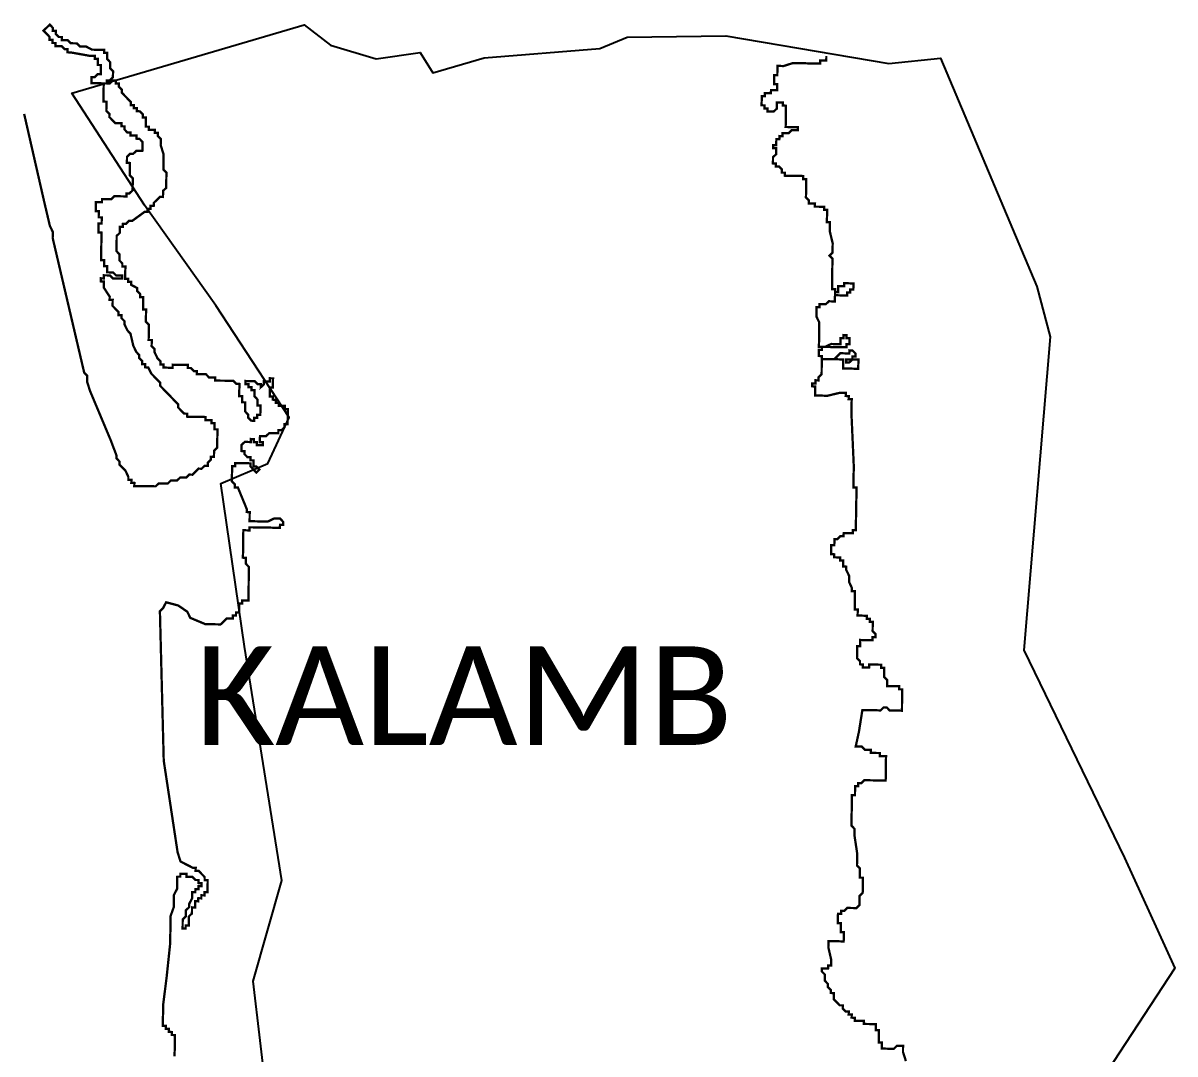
# Model space of a CAD drawing. Header units: metres. Extents: x 263795 to 266124, y 2146503 to 2154063.
# Drawn here: x 264621 to 266124, y 2147848 to 2149193 of the extents above; entities that cross this region are included whole.
import ezdxf

# ---------------------------------------------------------------- set-up
doc = ezdxf.new("R2010")
doc.units = ezdxf.units.M
for name, color, linetype in [('HIGH TIDE LINE', 6, 'Continuous'), ('village', 3, 'Continuous'), ('VILLAGE NAME', 250, 'Continuous')]:
    doc.layers.add(name, color=color, linetype=linetype)
doc.styles.get("Standard").update_dxf_attribs({"font": 'simplex.shx'})

msp = doc.modelspace()

# ---------------------------------------------------------------- linework, layer by layer
at = {"layer": 'HIGH TIDE LINE', "lineweight": 0, "const_width": 3}
for points in [[(264622.8, 2149074.8), (264648.8, 2148960.8), (264656.3, 2148928.9), (264660.1, 2148920.9), (264660, 2148912.9), (264701.1, 2148737.3), (264705, 2148733.3), (264704.9, 2148725.4), (264708.7, 2148713.4), (264735.6, 2148649.3), (264743.2, 2148629.3), (264743.2, 2148625.4), (264747.1, 2148621.3), (264747, 2148617.4), (264754.9, 2148609.3), (264758.7, 2148601.3), (264758.7, 2148597.3), (264762.7, 2148597.2), (264762.6, 2148593.3), (264766.6, 2148593.2), (264766.5, 2148589.2), (264794.3, 2148588.8), (264798.4, 2148592.7), (264810.3, 2148592.6), (264814.3, 2148596.5), (264822.3, 2148596.4), (264826.3, 2148600.3), (264834.3, 2148600.2), (264838.3, 2148604.1), (264842.3, 2148604), (264850.3, 2148611.9), (264854.3, 2148611.8), (264858.3, 2148615.7), (264862.3, 2148615.7), (264862.4, 2148619.6), (264866.4, 2148623.5), (264866.5, 2148627.5), (264870.4, 2148627.5), (264870.6, 2148635.4), (264874.6, 2148639.3), (264875, 2148663.2), (264871, 2148663.2), (264871.1, 2148671.2), (264867.1, 2148671.3), (264867.2, 2148675.2), (264859.2, 2148675.3), (264859.3, 2148679.3), (264835.4, 2148679.7), (264835.5, 2148683.6), (264831.5, 2148683.7), (264827.6, 2148687.7), (264823.7, 2148691.8), (264823.7, 2148695.8), (264812, 2148707.9), (264808.1, 2148711.9), (264800.3, 2148720), (264800.3, 2148723.9), (264796.4, 2148728), (264792.5, 2148732), (264788.6, 2148736), (264784.7, 2148744), (264780.7, 2148744.1), (264780.8, 2148748.1), (264776.8, 2148748.1), (264776.9, 2148752.1), (264773, 2148756.2), (264773, 2148760.1), (264769.1, 2148764.2), (264765.2, 2148772.2), (264761.5, 2148788.1), (264757.6, 2148792.2), (264753.7, 2148800.2), (264753.8, 2148804.2), (264749.9, 2148808.2), (264749.9, 2148812.2), (264746, 2148812.2), (264746, 2148816.2), (264742.1, 2148820.2), (264738.2, 2148824.3), (264738.3, 2148832.2), (264734.3, 2148832.3), (264734.4, 2148836.3), (264726.6, 2148848.3), (264726.7, 2148856.2), (264722.8, 2148856.3), (264722.8, 2148860.3), (264726.8, 2148860.2), (264726.9, 2148864.2), (264734.8, 2148864.1), (264738.7, 2148860), (264750.6, 2148859.9), (264750.7, 2148863.8), (264742.8, 2148864), (264738.8, 2148868), (264730.9, 2148868.1), (264731, 2148876.1), (264727, 2148876.1), (264727.1, 2148884.1), (264723.2, 2148884.1), (264723.7, 2148919.9), (264719.7, 2148920), (264719.9, 2148931.9), (264723.9, 2148931.8), (264724, 2148939.8), (264720, 2148939.9), (264720.1, 2148947.8), (264716.2, 2148947.9), (264716.3, 2148959.8), (264724.3, 2148959.7), (264724.4, 2148963.6), (264736.3, 2148963.5), (264740.3, 2148967.4), (264756.2, 2148967.2), (264756.3, 2148971.1), (264760.2, 2148971.1), (264764.3, 2148975), (264764.5, 2148990.9), (264760.6, 2148994.9), (264760.8, 2149010.8), (264756.9, 2149010.9), (264757, 2149018.8), (264761, 2149022.7), (264765, 2149022.7), (264769, 2149026.6), (264777, 2149026.5), (264777.1, 2149038.4), (264773.2, 2149042.4), (264769.3, 2149042.5), (264769.3, 2149046.5), (264761.4, 2149046.6), (264761.4, 2149050.6), (264757.5, 2149050.6), (264753.5, 2149054.7), (264753.6, 2149058.6), (264749.6, 2149058.7), (264749.7, 2149062.7), (264741.7, 2149062.8), (264737.8, 2149066.8), (264733.9, 2149070.9), (264734, 2149074.8), (264730, 2149078.9), (264730.2, 2149090.8), (264726.2, 2149090.9), (264726.6, 2149114.7), (264710.7, 2149115), (264710.8, 2149122.9), (264714.8, 2149122.8), (264718.8, 2149126.8), (264722.8, 2149126.7), (264723, 2149138.6), (264719, 2149138.7), (264719.1, 2149146.6), (264715.1, 2149146.7), (264715.2, 2149150.7), (264707.3, 2149150.8), (264683.5, 2149155.1), (264679.5, 2149155.2), (264679.5, 2149159.2), (264675.6, 2149159.2), (264671.7, 2149163.2), (264663.7, 2149163.4), (264663.8, 2149167.3), (264659.8, 2149167.4), (264659.8, 2149171.4), (264655.9, 2149171.4), (264655.9, 2149175.4), (264648.1, 2149183.5), (264656.2, 2149191.3), (264660.1, 2149187.3), (264660, 2149183.3), (264664, 2149183.2), (264663.9, 2149179.3), (264667.9, 2149175.2), (264671.8, 2149175.2), (264671.8, 2149171.2), (264679.7, 2149171.1), (264683.6, 2149167), (264691.6, 2149166.9), (264695.5, 2149162.9), (264703.5, 2149162.8), (264711.3, 2149158.7), (264727.2, 2149158.4), (264727.2, 2149154.5), (264731.2, 2149154.4), (264731, 2149146.5), (264735, 2149142.4), (264734.8, 2149134.5), (264738.8, 2149130.4), (264738.6, 2149122.5), (264734.6, 2149118.6), (264730.6, 2149118.6), (264730.6, 2149114.7), (264734.5, 2149114.6), (264738.6, 2149118.5), (264742.6, 2149118.5), (264742.5, 2149114.5), (264746.5, 2149114.4), (264746.4, 2149110.4), (264750.3, 2149106.4), (264750.3, 2149102.4), (264754.2, 2149098.4), (264758.1, 2149094.4), (264762, 2149090.3), (264762, 2149086.4), (264765.9, 2149086.3), (264765.9, 2149082.3), (264769.8, 2149082.3), (264769.8, 2149078.3), (264773.8, 2149078.2), (264777.7, 2149074.2), (264777.6, 2149070.2), (264781.6, 2149070.2), (264781.4, 2149058.2), (264785.4, 2149058.2), (264785.3, 2149054.2), (264793.3, 2149054.1), (264793.2, 2149050.1), (264797.2, 2149050), (264797.1, 2149046.1), (264801.1, 2149042), (264800.9, 2149034.1), (264804.7, 2149022.1), (264804.4, 2149002.2), (264808.4, 2148998.2), (264808.1, 2148978.3), (264804, 2148974.4), (264804, 2148970.4), (264803.9, 2148966.4), (264799.9, 2148966.5), (264795.9, 2148962.6), (264791.9, 2148958.7), (264791.8, 2148954.7), (264787.8, 2148954.8), (264787.8, 2148950.8), (264783.8, 2148950.8), (264783.7, 2148946.9), (264779.8, 2148946.9), (264763.7, 2148935.2), (264759.7, 2148935.3), (264755.7, 2148931.4), (264751.7, 2148931.4), (264751.6, 2148927.5), (264747.7, 2148927.5), (264747.6, 2148923.5), (264747.6, 2148919.6), (264743.5, 2148915.6), (264743.5, 2148911.7), (264743.4, 2148907.7), (264743.3, 2148903.7), (264743.3, 2148899.7), (264743.2, 2148895.8), (264747.1, 2148891.7), (264747.1, 2148887.8), (264747, 2148883.8), (264750.9, 2148879.7), (264750.9, 2148875.8), (264754.9, 2148875.7), (264754.8, 2148871.7), (264754.7, 2148867.8), (264754.7, 2148863.8), (264754.6, 2148859.8), (264758.6, 2148859.8), (264758.5, 2148855.8), (264762.5, 2148855.7), (264762.5, 2148851.7), (264770.3, 2148847.6), (264770.3, 2148843.7), (264774.2, 2148839.6), (264774.1, 2148835.7), (264778.1, 2148835.6), (264778.1, 2148831.6), (264778, 2148827.7), (264777.9, 2148823.7), (264777.9, 2148819.7), (264781.9, 2148819.6), (264781.8, 2148815.7), (264781.6, 2148803.7), (264785.5, 2148799.7), (264785.4, 2148787.8), (264785.3, 2148783.8), (264785.2, 2148779.8), (264789.2, 2148779.8), (264789.2, 2148775.8), (264789.1, 2148771.8), (264793, 2148767.8), (264793, 2148763.8), (264796.8, 2148755.8), (264800.7, 2148751.8), (264800.7, 2148747.8), (264804.6, 2148747.7), (264804.6, 2148743.8), (264808.6, 2148743.7), (264812.5, 2148743.6), (264816.5, 2148743.6), (264816.6, 2148747.6), (264820.5, 2148747.5), (264824.5, 2148747.4), (264828.5, 2148747.4), (264832.5, 2148747.3), (264836.4, 2148747.3), (264836.4, 2148743.3), (264840.4, 2148743.2), (264844.3, 2148739.2), (264848.2, 2148739.1), (264848.2, 2148735.2), (264852.2, 2148735.1), (264860.1, 2148735), (264864, 2148730.9), (264868, 2148730.9), (264872, 2148730.8), (264871.9, 2148726.8), (264875.9, 2148726.8), (264879.9, 2148726.7), (264883.8, 2148726.7), (264887.8, 2148726.6), (264891.8, 2148726.6), (264895.8, 2148726.5), (264899.7, 2148722.5), (264903.7, 2148722.4), (264903.6, 2148718.4), (264903.5, 2148714.5), (264903.5, 2148710.5), (264903.4, 2148706.5), (264907.4, 2148706.4), (264907.3, 2148702.5), (264907.3, 2148698.5), (264911.3, 2148698.4), (264911.2, 2148694.5), (264911.1, 2148690.5), (264911.1, 2148686.5), (264915, 2148682.5), (264914.9, 2148678.5), (264918.9, 2148674.5), (264922.8, 2148674.4), (264922.9, 2148678.4), (264926.9, 2148678.3), (264926.9, 2148682.3), (264930.9, 2148682.2), (264931, 2148686.2), (264931, 2148690.2), (264931.1, 2148694.2), (264927.1, 2148694.2), (264927.2, 2148698.2), (264927.2, 2148702.2), (264923.3, 2148706.2), (264923.4, 2148710.2), (264923.4, 2148714.2), (264919.4, 2148714.2), (264919.5, 2148718.2), (264915.5, 2148718.2), (264915.6, 2148722.2), (264911.6, 2148722.3), (264911.7, 2148726.3), (264915.6, 2148726.2), (264919.6, 2148726.1), (264923.6, 2148726.1), (264927.5, 2148722), (264931.5, 2148722), (264931.4, 2148718), (264935.5, 2148721.9), (264935.5, 2148725.9), (264939.5, 2148725.8), (264943.5, 2148725.8), (264943.5, 2148729.8), (264947.5, 2148729.7), (264947.4, 2148725.7), (264947.4, 2148721.8), (264947.3, 2148717.8), (264943.4, 2148717.8), (264943.3, 2148713.9), (264943.2, 2148709.9), (264943.2, 2148705.9), (264947.1, 2148705.9), (264947.1, 2148701.9), (264951.1, 2148701.8), (264951, 2148697.8), (264955, 2148697.8), (264954.9, 2148693.8), (264958.9, 2148693.7), (264962.9, 2148693.7), (264962.8, 2148689.7), (264966.8, 2148689.7), (264966.7, 2148685.7), (264966.7, 2148681.7), (264966.6, 2148677.7), (264966.6, 2148673.8), (264966.5, 2148669.8), (264962.5, 2148669.8), (264962.5, 2148665.9), (264958.4, 2148661.9), (264954.4, 2148662), (264954.4, 2148658), (264950.4, 2148658.1), (264946.4, 2148658.1), (264942.5, 2148658.2), (264938.4, 2148654.3), (264934.5, 2148654.3), (264930.5, 2148654.4), (264930.4, 2148650.4), (264930.4, 2148646.5), (264934.3, 2148646.4), (264934.3, 2148642.4), (264930.3, 2148642.5), (264926.3, 2148642.5), (264926.4, 2148646.5), (264922.4, 2148646.6), (264922.5, 2148650.5), (264918.5, 2148650.6), (264918.4, 2148646.6), (264914.5, 2148646.7), (264910.5, 2148646.7), (264906.5, 2148642.8), (264906.4, 2148638.9), (264906.3, 2148634.9), (264910.3, 2148634.8), (264910.3, 2148630.8), (264914.2, 2148626.8), (264918.1, 2148626.8), (264918.1, 2148622.8), (264922.1, 2148622.7), (264922, 2148618.7), (264921.9, 2148614.8), (264925.9, 2148614.7), (264929.8, 2148610.7), (264925.8, 2148606.8), (264918, 2148614.8), (264918, 2148618.8), (264914.1, 2148618.9), (264910.1, 2148618.9), (264906.1, 2148619), (264902.1, 2148619), (264898.2, 2148619.1), (264898.1, 2148615.1), (264894.1, 2148615.2), (264894.1, 2148611.2), (264893.9, 2148603.3), (264893.9, 2148599.3), (264893.8, 2148595.3), (264897.7, 2148591.3), (264897.7, 2148587.3), (264901.7, 2148587.2), (264913.2, 2148559.2), (264913.1, 2148555.3), (264917.1, 2148555.2), (264917, 2148551.2), (264917, 2148547.2), (264916.9, 2148543.3), (264920.9, 2148543.2), (264940.8, 2148542.9), (264948.8, 2148546.8), (264952.7, 2148546.7), (264956.7, 2148546.7), (264960.6, 2148542.6), (264960.6, 2148538.6), (264956.6, 2148538.7), (264956.5, 2148534.7), (264952.6, 2148534.8), (264948.6, 2148534.8), (264944.6, 2148534.9), (264940.6, 2148535), (264936.7, 2148535), (264932.7, 2148535.1), (264928.7, 2148535.1), (264924.7, 2148535.2), (264920.8, 2148535.3), (264916.8, 2148535.3), (264916.7, 2148531.3), (264912.8, 2148531.4), (264908.8, 2148531.5), (264908.7, 2148527.5), (264908.7, 2148523.5), (264908.6, 2148519.5), (264908.5, 2148515.6), (264908.5, 2148511.6), (264908.4, 2148507.6), (264908.4, 2148503.6), (264908.3, 2148499.7), (264908.2, 2148495.7), (264912.2, 2148495.6), (264912.2, 2148491.6), (264912.1, 2148487.7), (264916, 2148483.6), (264916, 2148479.7), (264915.9, 2148475.7), (264915.8, 2148471.7), (264915.8, 2148467.7), (264915.7, 2148463.8), (264915.7, 2148459.8), (264915.6, 2148455.8), (264915.5, 2148451.8), (264915.5, 2148447.9), (264915.4, 2148443.9), (264915.4, 2148439.9), (264911.4, 2148440), (264907.4, 2148440), (264907.4, 2148436), (264903.4, 2148436.1), (264903.3, 2148432.1), (264903.3, 2148428.2), (264903.2, 2148424.2), (264899.2, 2148424.2), (264899.2, 2148420.3), (264895.2, 2148420.3), (264895.1, 2148416.3), (264891.2, 2148416.4), (264887.2, 2148416.5), (264883.2, 2148412.5), (264879.1, 2148408.6), (264875.2, 2148408.7), (264859.3, 2148408.9), (264839.5, 2148417.2), (264835.6, 2148425.2), (264823.8, 2148433.3), (264808, 2148437.5), (264803.9, 2148429.6), (264799.9, 2148425.7), (264804.9, 2148230.8), (264823, 2148111.2), (264826.8, 2148099.2), (264842.6, 2148091.1), (264846.6, 2148091), (264846.5, 2148087), (264850.5, 2148087), (264854.4, 2148082.9), (264858.3, 2148078.9), (264858.3, 2148074.9), (264862.2, 2148074.9), (264862.2, 2148070.9), (264862.1, 2148066.9), (264862.1, 2148062.9), (264862, 2148059), (264858, 2148059), (264858, 2148055), (264854, 2148055.1), (264853.9, 2148051.1), (264850, 2148051.2), (264849.9, 2148047.2), (264845.9, 2148047.3), (264845.9, 2148043.3), (264845.8, 2148039.3), (264841.8, 2148039.4), (264841.8, 2148035.4), (264841.7, 2148031.4), (264837.7, 2148027.5), (264837.6, 2148023.5), (264837.6, 2148019.6), (264837.5, 2148015.6), (264833.5, 2148015.6), (264833.5, 2148011.7), (264829.5, 2148011.7), (264829.6, 2148015.7), (264829.6, 2148019.7), (264829.7, 2148023.7), (264833.7, 2148027.6), (264833.8, 2148031.5), (264833.8, 2148035.5), (264837.9, 2148039.4), (264837.9, 2148043.4), (264842, 2148051.3), (264842.1, 2148055.3), (264842.1, 2148059.3), (264846.1, 2148059.2), (264846.2, 2148063.2), (264850.1, 2148063.1), (264850.2, 2148067.1), (264854.2, 2148067), (264854.2, 2148071), (264850.3, 2148071.1), (264850.3, 2148075), (264846.3, 2148075.1), (264842.4, 2148079.1), (264838.5, 2148079.2), (264834.5, 2148079.2), (264834.5, 2148083.2), (264830.6, 2148083.3), (264826.6, 2148083.3), (264826.5, 2148079.4), (264822.6, 2148079.4), (264822.5, 2148075.5), (264822.4, 2148071.5), (264822.4, 2148067.5), (264822.3, 2148063.5), (264818.2, 2148055.6), (264818, 2148043.7), (264818, 2148039.7), (264813.8, 2148027.9), (264813.8, 2148023.9), (264813.7, 2148019.9), (264813.7, 2148015.9), (264813.4, 2148000), (264813.4, 2147996.1), (264813.3, 2147992.1), (264808.7, 2147948.4), (264804.2, 2147912.7), (264804.1, 2147904.7), (264803.9, 2147896.8), (264803.9, 2147892.8), (264803.8, 2147888.8), (264803.8, 2147884.9), (264807.7, 2147884.8), (264807.7, 2147880.8), (264811.7, 2147880.8), (264811.6, 2147876.8), (264815.6, 2147876.7), (264815.5, 2147872.8), (264819.5, 2147872.7), (264819.4, 2147868.7), (264819.4, 2147864.7), (264819.3, 2147860.8), (264819.3, 2147856.8), (264819.2, 2147852.8), (264819.1, 2147848.8), (264819.1, 2147844.9)], [(265773.2, 2147838.7), (265769.4, 2147850.7), (265769.4, 2147854.6), (265769.5, 2147858.6), (265765.5, 2147858.7), (265761.5, 2147858.7), (265757.5, 2147854.8), (265753.5, 2147854.9), (265749.6, 2147854.9), (265745.6, 2147855), (265741.6, 2147855), (265741.7, 2147859), (265741.7, 2147863), (265737.8, 2147863), (265737.8, 2147867), (265737.9, 2147871), (265737.9, 2147875), (265738, 2147879), (265734, 2147879), (265734.1, 2147883), (265734.1, 2147887), (265730.2, 2147887), (265726.2, 2147887.1), (265718.2, 2147887.2), (265718.3, 2147891.2), (265714.3, 2147891.2), (265710.3, 2147891.3), (265706.4, 2147891.3), (265706.4, 2147895.3), (265702.4, 2147895.4), (265702.5, 2147899.4), (265698.5, 2147899.4), (265698.6, 2147903.4), (265694.6, 2147903.5), (265690.7, 2147907.5), (265690.8, 2147911.5), (265686.8, 2147911.5), (265679, 2147919.6), (265679, 2147923.6), (265679.1, 2147927.5), (265675.1, 2147927.6), (265675.2, 2147931.6), (265671.2, 2147935.6), (265671.3, 2147939.6), (265667.4, 2147943.6), (265667.4, 2147947.6), (265667.5, 2147951.6), (265663.6, 2147955.6), (265663.6, 2147959.6), (265667.6, 2147959.5), (265671.6, 2147959.5), (265671.7, 2147963.4), (265675.6, 2147963.4), (265675.7, 2147967.4), (265675.7, 2147971.3), (265672, 2147987.3), (265672.1, 2147991.3), (265672.1, 2147995.2), (265676.1, 2147995.2), (265680.1, 2147995.1), (265684, 2147995.1), (265688, 2147995), (265692, 2147994.9), (265692.1, 2147998.9), (265692.1, 2148002.9), (265692.2, 2148006.9), (265688.2, 2148006.9), (265688.3, 2148010.9), (265688.3, 2148014.9), (265688.4, 2148018.9), (265684.4, 2148018.9), (265684.5, 2148022.9), (265684.5, 2148026.9), (265684.6, 2148030.8), (265688.6, 2148030.8), (265688.6, 2148034.8), (265692.6, 2148034.7), (265696.6, 2148038.6), (265704.6, 2148038.5), (265708.5, 2148038.4), (265712.6, 2148042.4), (265712.6, 2148046.3), (265712.7, 2148050.3), (265712.8, 2148054.3), (265716.8, 2148058.2), (265716.9, 2148062.2), (265716.9, 2148066.2), (265717, 2148070.1), (265717, 2148074.1), (265717.1, 2148078.1), (265713.1, 2148078.1), (265713.2, 2148082.1), (265713.2, 2148086.1), (265713.3, 2148090.1), (265709.4, 2148094.1), (265709.5, 2148102.1), (265709.5, 2148106), (265709.6, 2148110), (265706, 2148133.9), (265706, 2148137.9), (265706.1, 2148141.9), (265702.2, 2148145.9), (265702.2, 2148149.9), (265702.3, 2148153.9), (265702.6, 2148173.7), (265702.7, 2148177.7), (265702.7, 2148181.7), (265702.8, 2148185.7), (265706.8, 2148185.6), (265706.8, 2148189.6), (265706.9, 2148193.5), (265706.9, 2148197.5), (265710.9, 2148197.5), (265711, 2148201.4), (265714.9, 2148201.4), (265719, 2148205.3), (265722.9, 2148205.2), (265730.9, 2148205.1), (265742.8, 2148204.9), (265746.8, 2148204.9), (265747, 2148216.8), (265747.2, 2148228.7), (265747.2, 2148232.7), (265747.3, 2148236.7), (265743.3, 2148236.7), (265739.3, 2148236.8), (265739.4, 2148240.8), (265735.4, 2148240.8), (265731.4, 2148240.9), (265727.5, 2148241), (265727.5, 2148244.9), (265723.5, 2148245), (265719.6, 2148245.1), (265715.6, 2148249.1), (265711.7, 2148249.1), (265707.7, 2148249.2), (265712, 2148269), (265716.4, 2148296.8), (265720.3, 2148296.7), (265736.2, 2148296.5), (265740.2, 2148296.4), (265744.2, 2148300.4), (265748.2, 2148300.3), (265752.1, 2148296.3), (265756.1, 2148296.2), (265760.1, 2148296.1), (265764.1, 2148296.1), (265768, 2148296), (265768.1, 2148300), (265768.1, 2148304), (265768.2, 2148308), (265768.3, 2148311.9), (265768.3, 2148315.9), (265768.4, 2148319.9), (265768.4, 2148323.9), (265764.5, 2148323.9), (265764.5, 2148327.9), (265760.6, 2148328), (265756.6, 2148328), (265752.6, 2148328.1), (265748.6, 2148328.1), (265748.7, 2148332.1), (265748.7, 2148336.1), (265744.8, 2148340.1), (265744.9, 2148344.1), (265744.9, 2148348.1), (265745, 2148352), (265741, 2148352.1), (265741.1, 2148356.1), (265737.1, 2148356.1), (265733.1, 2148356.2), (265729.2, 2148356.3), (265725.2, 2148356.3), (265725.1, 2148352.3), (265721.2, 2148352.4), (265717.2, 2148352.5), (265717.2, 2148356.4), (265713.3, 2148356.5), (265713.3, 2148360.5), (265709.4, 2148364.5), (265709.5, 2148368.5), (265709.5, 2148372.4), (265709.6, 2148376.4), (265709.6, 2148380.4), (265713.6, 2148380.3), (265713.7, 2148384.3), (265713.7, 2148388.3), (265717.7, 2148388.2), (265721.7, 2148388.2), (265725.7, 2148388.1), (265729.6, 2148388.1), (265729.7, 2148392), (265733.7, 2148392), (265733.7, 2148395.9), (265729.8, 2148400), (265729.9, 2148407.9), (265730, 2148411.9), (265726, 2148412), (265726.1, 2148415.9), (265722.1, 2148416), (265722.2, 2148420), (265718.2, 2148420), (265714.2, 2148420.1), (265710.2, 2148420.2), (265710.3, 2148424.1), (265710.4, 2148428.1), (265706.4, 2148428.2), (265706.4, 2148432.1), (265706.5, 2148436.1), (265706.6, 2148440.1), (265706.6, 2148444.1), (265706.7, 2148448), (265706.7, 2148452), (265702.8, 2148452.1), (265702.8, 2148456.1), (265699, 2148464.1), (265699, 2148468), (265699.1, 2148472), (265695.2, 2148480), (265695.3, 2148484), (265691.3, 2148484.1), (265691.4, 2148488), (265691.4, 2148492), (265687.4, 2148492.1), (265687.5, 2148496), (265683.5, 2148496.1), (265679.6, 2148496.2), (265679.6, 2148500.1), (265675.6, 2148500.2), (265675.7, 2148504.2), (265675.8, 2148508.1), (265675.8, 2148512.1), (265679.8, 2148512.1), (265679.9, 2148516), (265679.9, 2148520), (265683.9, 2148520), (265687.9, 2148523.9), (265691.9, 2148523.8), (265692, 2148527.8), (265695.9, 2148527.7), (265699.9, 2148527.7), (265703.9, 2148527.6), (265703.9, 2148531.6), (265707.9, 2148531.5), (265708, 2148535.5), (265708, 2148539.5), (265708.1, 2148547.4), (265708.2, 2148551.4), (265708.4, 2148563.3), (265708.6, 2148575.3), (265708.6, 2148579.2), (265708.7, 2148583.2), (265708.7, 2148587.2), (265704.8, 2148587.2), (265704.8, 2148591.2), (265704.9, 2148595.2), (265704.9, 2148599.2), (265705.2, 2148615.1), (265702.2, 2148682.7), (265702.3, 2148686.7), (265702.4, 2148694.6), (265702.4, 2148698.6), (265702.5, 2148702.6), (265698.5, 2148702.7), (265698.6, 2148706.6), (265694.6, 2148706.7), (265694.7, 2148710.7), (265690.7, 2148710.7), (265686.7, 2148710.8), (265670.8, 2148707), (265662.8, 2148707.2), (265658.8, 2148707.2), (265654.9, 2148707.3), (265654.9, 2148711.3), (265655, 2148715.2), (265655, 2148719.2), (265651.1, 2148719.3), (265651.1, 2148723.2), (265655.1, 2148723.2), (265655.2, 2148727.2), (265659.1, 2148727.1), (265659.2, 2148731.1), (265663.2, 2148735), (265663.3, 2148739), (265663.3, 2148742.9), (265663.4, 2148746.9), (265663.5, 2148750.9), (265663.5, 2148754.9), (265667.5, 2148754.8), (265671.5, 2148754.7), (265675.4, 2148754.7), (265679.4, 2148754.6), (265683.4, 2148754.6), (265687.4, 2148754.5), (265691.3, 2148754.5), (265691.3, 2148750.5), (265691.2, 2148746.5), (265691.2, 2148742.5), (265695.1, 2148742.5), (265699.1, 2148742.4), (265703.1, 2148742.4), (265707.1, 2148742.3), (265711, 2148742.2), (265711.1, 2148746.2), (265711.2, 2148750.2), (265711.2, 2148754.2), (265707.2, 2148754.2), (265703.3, 2148754.3), (265699.2, 2148750.4), (265695.3, 2148750.4), (265695.3, 2148754.4), (265699.3, 2148754.3), (265703.3, 2148754.3), (265703.3, 2148758.3), (265707.3, 2148758.2), (265707.4, 2148762.2), (265703.4, 2148766.2), (265699.5, 2148766.3), (265699.4, 2148762.3), (265695.4, 2148762.3), (265691.5, 2148762.4), (265687.5, 2148762.5), (265683.5, 2148758.5), (265679.4, 2148754.6), (265675.4, 2148754.7), (265671.5, 2148754.7), (265667.5, 2148754.8), (265663.5, 2148754.9), (265663.6, 2148758.8), (265659.6, 2148758.9), (265659.7, 2148762.9), (265659.7, 2148766.9), (265663.7, 2148766.8), (265663.8, 2148770.8), (265667.7, 2148770.7), (265671.7, 2148770.7), (265675.7, 2148770.6), (265679.7, 2148770.5), (265683.6, 2148770.5), (265687.6, 2148770.4), (265691.6, 2148770.4), (265695.6, 2148770.3), (265695.6, 2148774.3), (265699.6, 2148774.2), (265699.6, 2148778.2), (265699.7, 2148782.2), (265695.7, 2148782.2), (265695.8, 2148786.2), (265691.8, 2148786.3), (265691.8, 2148782.3), (265687.8, 2148782.3), (265687.7, 2148778.4), (265687.7, 2148774.4), (265683.7, 2148774.4), (265679.7, 2148774.5), (265675.7, 2148774.6), (265667.7, 2148770.7), (265663.8, 2148770.8), (265659.8, 2148770.8), (265659.8, 2148774.8), (265659.9, 2148778.8), (265660, 2148786.7), (265660.1, 2148794.7), (265660.2, 2148802.6), (265656.4, 2148810.6), (265656.5, 2148814.6), (265656.5, 2148818.6), (265656.6, 2148822.6), (265660.5, 2148822.5), (265660.6, 2148826.5), (265664.6, 2148826.4), (265668.6, 2148826.4), (265672.6, 2148830.3), (265676.6, 2148830.2), (265680.5, 2148830.2), (265680.6, 2148834.1), (265680.7, 2148838.1), (265684.6, 2148838.1), (265688.6, 2148838), (265692.6, 2148837.9), (265696.6, 2148837.9), (265696.6, 2148841.9), (265700.6, 2148841.8), (265700.6, 2148845.8), (265704.6, 2148845.7), (265704.7, 2148849.7), (265704.7, 2148853.7), (265700.8, 2148853.7), (265696.8, 2148853.8), (265692.8, 2148853.8), (265692.8, 2148849.9), (265688.8, 2148849.9), (265684.8, 2148850), (265684.7, 2148846), (265684.7, 2148842), (265680.7, 2148842.1), (265680.7, 2148838.1), (265680.7, 2148842.1), (265680.8, 2148846.1), (265676.8, 2148846.1), (265676.9, 2148850.1), (265677, 2148858.1), (265677, 2148862), (265677.2, 2148874), (265677.3, 2148881.9), (265677.4, 2148885.9), (265673.5, 2148889.9), (265677.5, 2148893.8), (265677.6, 2148897.8), (265677.6, 2148901.8), (265677.7, 2148905.8), (265673.9, 2148921.7), (265674, 2148925.7), (265674.1, 2148929.7), (265674.1, 2148933.6), (265670.1, 2148933.7), (265670.2, 2148937.7), (265670.3, 2148941.7), (265670.3, 2148945.6), (265670.4, 2148949.6), (265666.4, 2148949.7), (265666.5, 2148953.6), (265662.5, 2148953.7), (265658.5, 2148953.8), (265654.5, 2148953.8), (265654.6, 2148957.8), (265650.6, 2148957.9), (265646.7, 2148957.9), (265646.7, 2148961.9), (265642.8, 2148965.9), (265642.9, 2148969.9), (265642.9, 2148973.9), (265643, 2148977.9), (265643, 2148981.8), (265643.1, 2148985.8), (265643.1, 2148989.8), (265639.2, 2148989.8), (265639.2, 2148993.8), (265635.3, 2148993.9), (265631.3, 2148993.9), (265627.3, 2148994), (265623.3, 2148994), (265619.4, 2148994.1), (265615.4, 2148994.2), (265615.4, 2148998.1), (265611.5, 2148998.2), (265611.5, 2149002.2), (265607.6, 2149006.2), (265603.6, 2149006.3), (265603.7, 2149010.2), (265599.7, 2149010.3), (265599.8, 2149014.3), (265599.8, 2149018.3), (265603.9, 2149022.2), (265603.9, 2149026.1), (265604, 2149030.1), (265600, 2149030.2), (265600.1, 2149034.2), (265604, 2149034.1), (265604.1, 2149038.1), (265604.2, 2149042), (265608.1, 2149042), (265608.2, 2149046), (265612.2, 2149045.9), (265612.2, 2149049.9), (265616.2, 2149049.8), (265620.2, 2149049.8), (265624.2, 2149053.7), (265628.2, 2149053.6), (265632.2, 2149053.6), (265632.2, 2149057.5), (265628.3, 2149057.6), (265624.3, 2149057.7), (265620.3, 2149057.7), (265616.3, 2149057.8), (265616.4, 2149061.7), (265616.4, 2149065.7), (265616.5, 2149069.7), (265616.6, 2149073.7), (265616.6, 2149077.7), (265616.7, 2149081.6), (265616.7, 2149085.6), (265612.8, 2149085.7), (265612.8, 2149089.6), (265608.8, 2149089.7), (265604.9, 2149089.8), (265604.8, 2149085.8), (265604.8, 2149081.8), (265600.7, 2149077.9), (265596.7, 2149077.9), (265592.8, 2149078), (265592.8, 2149082), (265588.9, 2149082), (265588.9, 2149086), (265584.9, 2149086.1), (265585, 2149090.1), (265585.1, 2149094), (265585.1, 2149098), (265589.1, 2149097.9), (265589.2, 2149101.9), (265593.1, 2149101.9), (265597.1, 2149101.8), (265597.2, 2149105.8), (265601.1, 2149105.7), (265605.1, 2149105.7), (265605.2, 2149109.6), (265605.2, 2149113.6), (265601.3, 2149113.7), (265601.3, 2149117.6), (265601.4, 2149121.6), (265601.4, 2149125.6), (265605.4, 2149125.5), (265605.5, 2149129.5), (265605.5, 2149133.5), (265605.6, 2149137.5), (265609.6, 2149137.4), (265613.5, 2149137.3), (265625.5, 2149141.1), (265629.5, 2149141.1), (265633.5, 2149141), (265637.4, 2149141), (265645.4, 2149140.8), (265653.3, 2149140.7), (265657.3, 2149140.7), (265661.3, 2149140.6), (265661.3, 2149144.6), (265665.3, 2149144.5), (265669.3, 2149144.5), (265669.4, 2149148.4), (265669.4, 2149150.4)]]:
    msp.add_lwpolyline(points, dxfattribs=at)
at = {"layer": 'village', "color": 3}
msp.add_polyline3d([(264949.1, 2147710.7, 0), (264921.6, 2147942.9, 0), (264958.9, 2148074.3, 0), (264910.1, 2148379.9, 0), (264879.6, 2148592.3, 0), (264940.9, 2148618.4, 0), (264968.4, 2148678.8, 0), (264872.8, 2148824.8, 0), (264779.8, 2148955.6, 0), (264685.1, 2149101.9, 0), (264988.3, 2149191.1, 0), (265022.5, 2149164.7, 0), (265081.9, 2149146.7, 0), (265139.4, 2149155.1, 0), (265155.8, 2149128.4, 0), (265223, 2149147.9, 0), (265373.7, 2149160.1, 0), (265409.4, 2149174.9, 0), (265538.2, 2149176.8, 0), (265751, 2149140.8, 0), (265818.4, 2149147.5, 0), (265944.1, 2148849.5, 0), (265961.6, 2148784, 0), (265927.1, 2148374.8, 0), (266058.3, 2148104.2, 0), (266124.2, 2147960.1, 0), (265923.8, 2147653.8, 0)], dxfattribs=at)

# ---------------------------------------------------------------- texts
at = {"layer": 'VILLAGE NAME', "insert": (264846.1, 2148380), "char_height": 128.647, "attachment_point": 1}
msp.add_mtext_dynamic_manual_height_columns('{\\fCalibri|b0|i0|c0|p34;KALAMB}', width=1149.767, gutter_width=643.2, heights=[0], dxfattribs=at)

doc.saveas('drawing.dxf')
